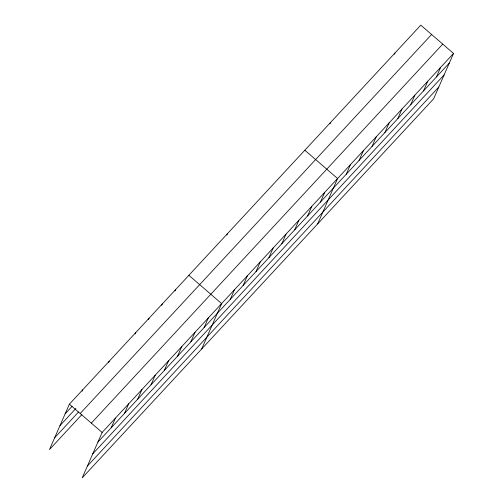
<?xml version="1.0" encoding="UTF-8"?>
<svg xmlns="http://www.w3.org/2000/svg" width="503" height="503" viewBox="0 0 503 503"><rect width="100%" height="100%" fill="white"/><g stroke="black" fill="none" stroke-linecap="round" stroke-linejoin="round"><path stroke-width="0.75" d="M453.536 53.431L102.14 432.454L82.209 477.85L433.611 98.827L453.536 53.431L420.791 25.15L69.389 404.173L49.464 449.569L81.851 414.629M82.058 391.233L82.668 389.85M108.61 362.594L109.214 361.217M135.162 333.954L135.766 332.577M148.435 319.638L149.039 318.261M161.708 305.321L162.318 303.938M111.176 427.783L115.413 418.131M174.987 290.998L175.591 289.621M124.455 413.466L128.686 403.815M137.728 399.149L141.965 389.498M151.001 384.826L155.238 375.175M164.28 370.51L168.511 360.858M226.916 234.989L227.519 233.612M177.553 356.193L181.79 346.542M190.826 341.87L195.063 332.225M204.105 327.554L208.336 317.902M201.684 348.981L221.616 303.586L188.864 275.304M230.261 299.335L234.499 289.69M243.15 285.44L247.382 275.789M256.033 271.545L260.271 261.893M268.916 257.649L273.154 247.998M329.993 123.813L330.597 122.43M281.799 243.748L286.037 234.096M294.689 229.852L298.92 220.201M307.572 215.957L311.81 206.305M320.455 202.055L324.693 192.404M317.651 223.904L337.576 178.508L304.831 150.227M394.415 54.324L395.018 52.947M346.227 174.264L350.459 164.613M359.111 160.363L363.348 150.711M371.994 146.467L376.231 136.816M384.877 132.572L389.115 122.921M397.766 118.67L401.998 109.019M410.649 104.775L414.887 95.124M423.532 90.88L427.77 81.228M436.415 76.978L440.653 67.327M65.151 413.824L72.055 406.374M59.976 425.62L75.903 408.436M54.638 437.773L78.537 412.001M80.197 413.504L431.599 34.481M91.332 423.117L442.734 44.101M97.903 442.106L449.305 63.082M92.722 453.901L444.124 74.878M87.39 466.055L438.786 87.032M69.389 404.173L102.14 432.454"/></g></svg>
